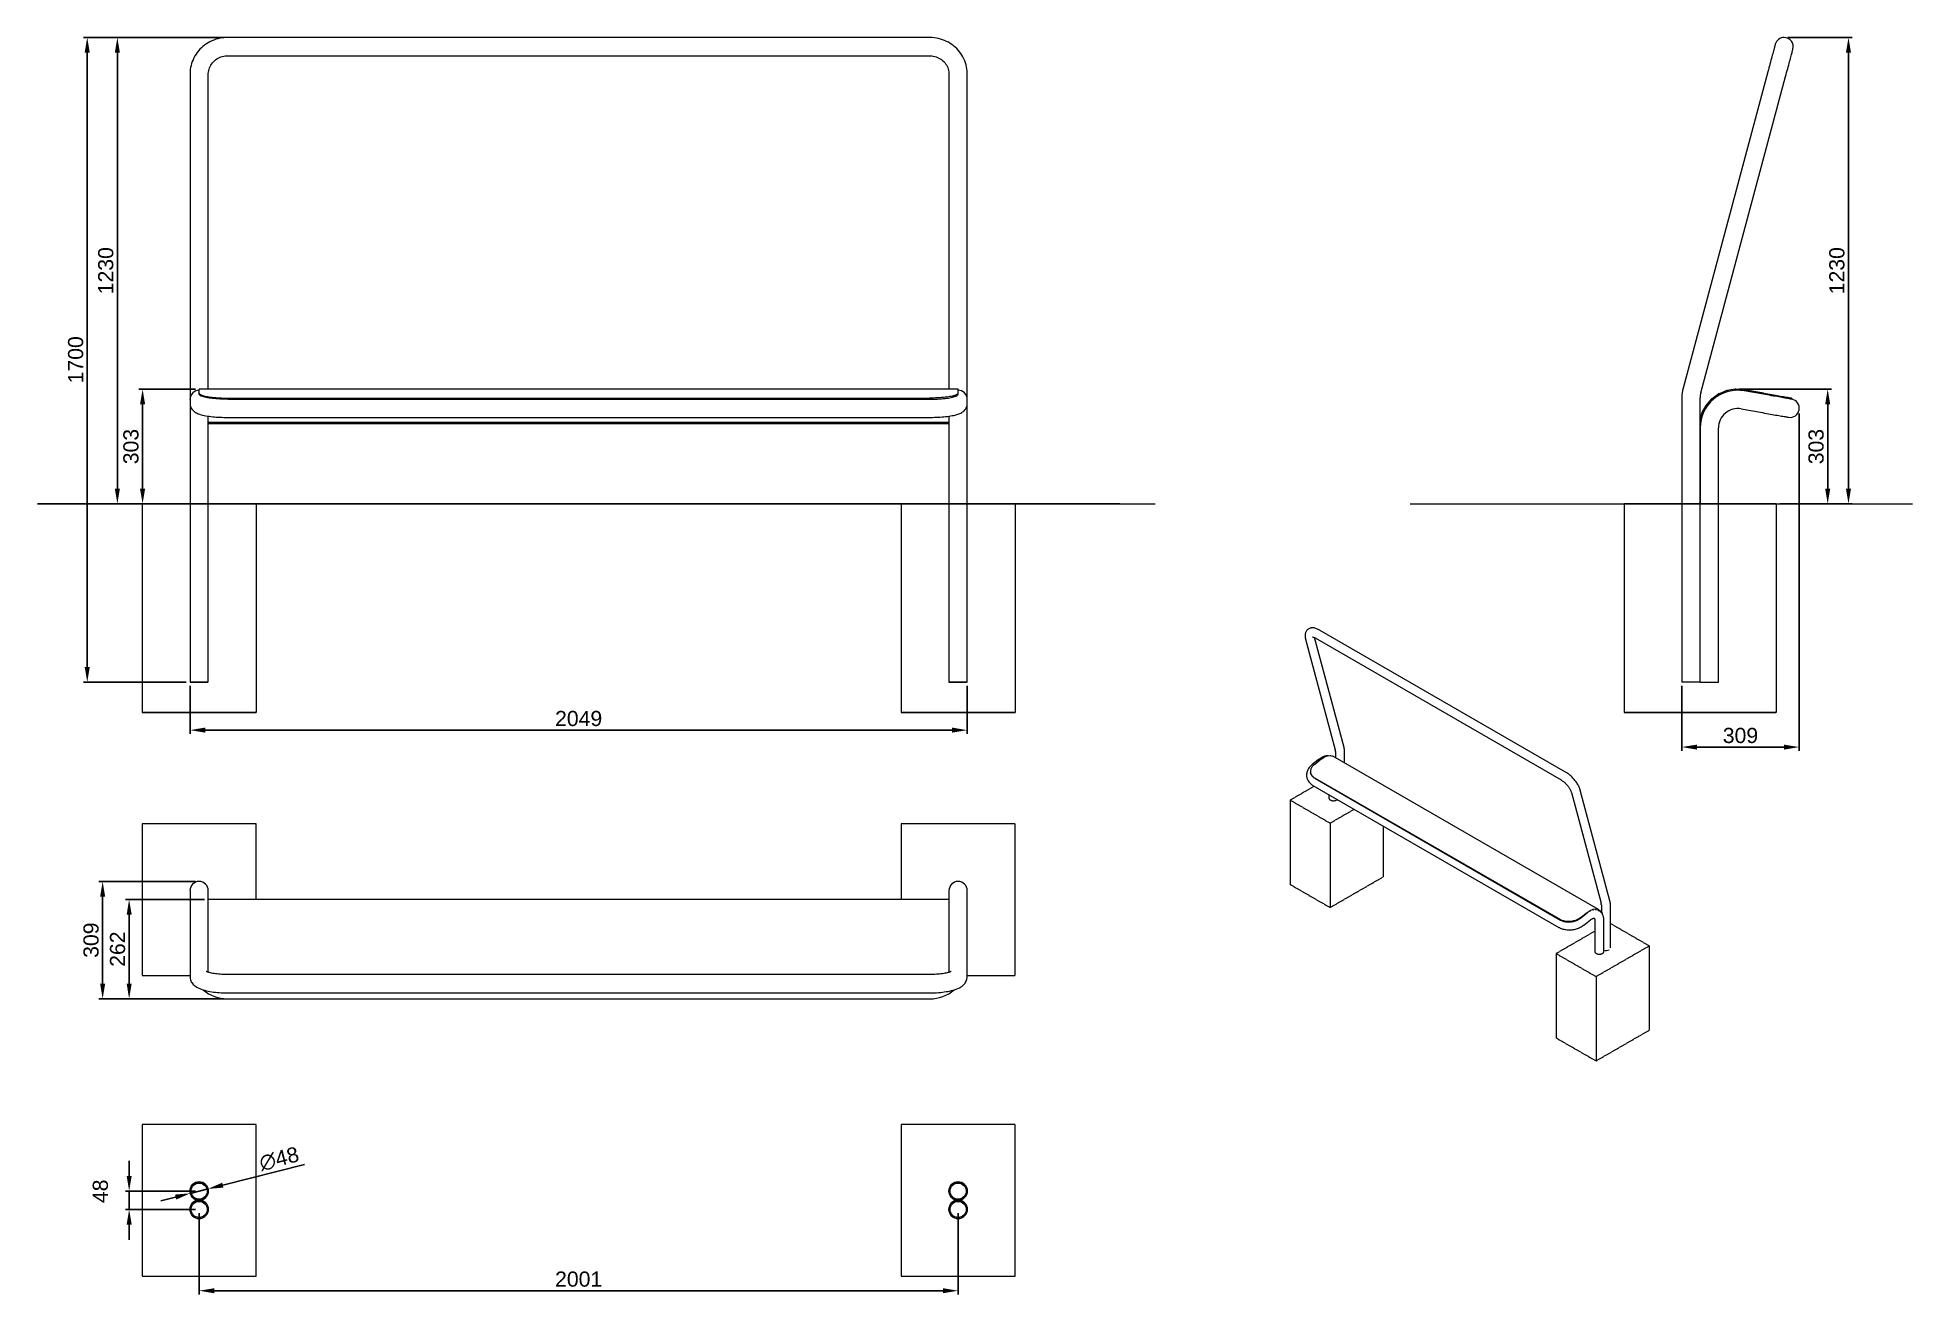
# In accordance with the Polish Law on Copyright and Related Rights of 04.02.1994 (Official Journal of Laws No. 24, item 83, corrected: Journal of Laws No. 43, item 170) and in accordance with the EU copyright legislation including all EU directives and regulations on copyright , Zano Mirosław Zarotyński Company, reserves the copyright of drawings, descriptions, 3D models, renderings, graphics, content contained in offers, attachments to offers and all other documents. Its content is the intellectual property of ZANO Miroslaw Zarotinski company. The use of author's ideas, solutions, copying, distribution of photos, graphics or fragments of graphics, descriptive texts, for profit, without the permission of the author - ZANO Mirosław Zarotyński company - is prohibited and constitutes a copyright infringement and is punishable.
# Model space of a CAD drawing. Header units: millimetres. Extents: x -261 to 4681, y 383 to 3698.
import ezdxf

# ---------------------------------------------------------------- set-up
doc = ezdxf.new("R2010")
doc.units = ezdxf.units.MM
doc.linetypes.add('HIDDEN', pattern=[1.905, 1.27, -0.635])
for name, color, linetype, lineweight in [('ZANO_R', 7, 'Continuous', 0), ('ZANO_R_przerywana', 7, 'HIDDEN', 0), ('ZANO_W', 1, 'Continuous', 0)]:
    doc.layers.add(name, color=color, linetype=linetype, lineweight=lineweight)
doc.styles.get("Standard").update_dxf_attribs({"font": 'ARIALUNI.TTF'})
doc.dimstyles.new('pl i ang', dxfattribs={"dimtxt": 50, "dimasz": 50, "dimexe": 1.25, "dimexo": 0.625, "dimgap": 10, "dimtad": 1, "dimtoh": 1, "dimtxsty": 'Standard', "dimcen": 2.5, "dimclrd": 1, "dimclre": 1, "dimclrt": 1, "dimadec": 0, "dimazin": 0, "dimtfac": 1, "dimtmove": 0, "dimatfit": 3, "dimfxl": 1, "dimarcsym": 1})

# ---------------------------------------------------------------- blocks, each defined once
blk = doc.blocks.new('*D401')
at = {"layer": 'ZANO_W', "color": 1, "lineweight": -2}
for p, q in [((154.9, 2770.6), (5.6, 2770.6)), ((15.6, 2730.6), (15.6, 2507.9)), ((130.6, 2467.9), (5.6, 2467.9))]:
    blk.add_line(p, q, dxfattribs=at)
at = {"layer": 'ZANO_W', "color": 1}
for points in [[(22.2, 2730.6), (8.9, 2730.6), (15.6, 2770.6)], [(8.9, 2507.9), (22.2, 2507.9), (15.6, 2467.9)]]:
    blk.add_solid(points, dxfattribs=at)
at = {"layer": 'ZANO_W', "color": 1, "insert": (-14.9, 2619.2), "char_height": 40, "attachment_point": 5, "rotation": 90}
blk.add_mtext('303', dxfattribs=at)
blk = doc.blocks.new('*D402')
at = {"layer": 'ZANO_W', "color": 1, "lineweight": -2}
for p, q in [((229.7, 3698.1), (-60.9, 3698.1)), ((-50.9, 3658.1), (-50.9, 2507.9)), ((130.6, 2467.9), (-60.9, 2467.9))]:
    blk.add_line(p, q, dxfattribs=at)
at = {"layer": 'ZANO_W', "color": 1}
for points in [[(-44.2, 3658.1), (-57.5, 3658.1), (-50.9, 3698.1)], [(-57.5, 2507.9), (-44.2, 2507.9), (-50.9, 2467.9)]]:
    blk.add_solid(points, dxfattribs=at)
at = {"layer": 'ZANO_W', "color": 1, "insert": (-81.3, 3083), "char_height": 40, "attachment_point": 5, "rotation": 90}
blk.add_mtext('1230', dxfattribs=at)
blk = doc.blocks.new('*D403')
at = {"layer": 'ZANO_W', "color": 1, "lineweight": -2}
for p, q in [((229.7, 3698.1), (-140.3, 3698.1)), ((-130.3, 3658.1), (-130.3, 2037.9)), ((130.6, 1997.9), (-140.3, 1997.9))]:
    blk.add_line(p, q, dxfattribs=at)
at = {"layer": 'ZANO_W', "color": 1}
for points in [[(-123.6, 3658.1), (-137, 3658.1), (-130.3, 3698.1)], [(-137, 2037.9), (-123.6, 2037.9), (-130.3, 1997.9)]]:
    blk.add_solid(points, dxfattribs=at)
at = {"layer": 'ZANO_W', "color": 1, "insert": (-160.7, 2848), "char_height": 40, "attachment_point": 5, "rotation": 90}
blk.add_mtext('1700', dxfattribs=at)
blk = doc.blocks.new('*D404')
at = {"layer": 'ZANO_W', "color": 1, "lineweight": -2}
for p, q in [((140.6, 1987.9), (140.6, 1861.3)), ((2189.5, 1987.9), (2189.5, 1861.3)), ((180.6, 1871.3), (2149.5, 1871.3))]:
    blk.add_line(p, q, dxfattribs=at)
at = {"layer": 'ZANO_W', "color": 1}
for points in [[(180.6, 1878), (180.6, 1864.7), (140.6, 1871.3)], [(2149.5, 1864.7), (2149.5, 1878), (2189.5, 1871.3)]]:
    blk.add_solid(points, dxfattribs=at)
at = {"layer": 'ZANO_W', "color": 1, "insert": (1165, 1901.8), "char_height": 40, "attachment_point": 5}
blk.add_mtext('2049', dxfattribs=at)
blk = doc.blocks.new('*D405')
at = {"layer": 'ZANO_W', "color": 1, "lineweight": -2}
for p, q in [((178.9, 1424.7), (-29.8, 1424.7)), ((-19.8, 1384.7), (-19.8, 1202.7)), ((229.7, 1162.7), (-29.8, 1162.7))]:
    blk.add_line(p, q, dxfattribs=at)
at = {"layer": 'ZANO_W', "color": 1}
for points in [[(-13.1, 1384.7), (-26.4, 1384.7), (-19.8, 1424.7)], [(-26.4, 1202.7), (-13.1, 1202.7), (-19.8, 1162.7)]]:
    blk.add_solid(points, dxfattribs=at)
at = {"layer": 'ZANO_W', "color": 1, "insert": (-50.2, 1293.7), "char_height": 40, "attachment_point": 5, "rotation": 90}
blk.add_mtext('262', dxfattribs=at)
blk = doc.blocks.new('*D406')
at = {"layer": 'ZANO_W', "color": 1, "lineweight": -2}
for p, q in [((154.7, 1472.1), (-99.7, 1472.1)), ((-89.7, 1432.1), (-89.7, 1202.7)), ((219.7, 1162.7), (-99.7, 1162.7))]:
    blk.add_line(p, q, dxfattribs=at)
at = {"layer": 'ZANO_W', "color": 1}
for points in [[(-83, 1432.1), (-96.4, 1432.1), (-89.7, 1472.1)], [(-96.4, 1202.7), (-83, 1202.7), (-89.7, 1162.7)]]:
    blk.add_solid(points, dxfattribs=at)
at = {"layer": 'ZANO_W', "color": 1, "insert": (-120.1, 1317.4), "char_height": 40, "attachment_point": 5, "rotation": 90}
blk.add_mtext('309', dxfattribs=at)
blk = doc.blocks.new('*D407')
at = {"layer": 'ZANO_W', "color": 1, "lineweight": -2}
for p, q in [((226.9, 671.3), (442.1, 725.7)), ((141.3, 649.7), (188.1, 661.5)), ((102.5, 639.9), (63.7, 630.1))]:
    blk.add_line(p, q, dxfattribs=at)
at = {"layer": 'ZANO_W', "color": 1}
for points in [[(104.2, 633.4), (100.9, 646.4), (141.3, 649.7)], [(225.3, 677.8), (228.6, 664.8), (188.1, 661.5)]]:
    blk.add_solid(points, dxfattribs=at)
at = {"layer": 'ZANO_W', "color": 1, "insert": (375.5, 740.5), "char_height": 40, "attachment_point": 5, "rotation": 14.1753}
blk.add_mtext('∅48', dxfattribs=at)
blk = doc.blocks.new('*D408')
at = {"layer": 'ZANO_W', "color": 1, "lineweight": -2}
for p, q in [((164.7, 597.3), (164.7, 382.9)), ((2165.3, 597.3), (2165.3, 382.9)), ((204.7, 392.9), (2125.3, 392.9))]:
    blk.add_line(p, q, dxfattribs=at)
at = {"layer": 'ZANO_W', "color": 1}
for points in [[(204.7, 399.5), (204.7, 386.2), (164.7, 392.9)], [(2125.3, 386.2), (2125.3, 399.5), (2165.3, 392.9)]]:
    blk.add_solid(points, dxfattribs=at)
at = {"layer": 'ZANO_W', "color": 1, "insert": (1165, 423.3), "char_height": 40, "attachment_point": 5}
blk.add_mtext('2001', dxfattribs=at)
blk = doc.blocks.new('*D409')
at = {"layer": 'ZANO_W', "color": 1, "lineweight": -2}
for p, q in [((-19.8, 695.6), (-19.8, 735.6)), ((154.7, 655.6), (-29.8, 655.6)), ((-19.8, 607.3), (-19.8, 655.6)), ((154.7, 607.3), (-29.8, 607.3)), ((-19.8, 567.3), (-19.8, 527.3))]:
    blk.add_line(p, q, dxfattribs=at)
at = {"layer": 'ZANO_W', "color": 1}
for points in [[(-26.4, 695.6), (-13.1, 695.6), (-19.8, 655.6)], [(-13.1, 567.3), (-26.4, 567.3), (-19.8, 607.3)]]:
    blk.add_solid(points, dxfattribs=at)
at = {"layer": 'ZANO_W', "color": 1, "insert": (-95.6, 655.1), "char_height": 40, "attachment_point": 5, "rotation": 90}
blk.add_mtext('48', dxfattribs=at)
blk = doc.blocks.new('*D410')
at = {"layer": 'ZANO_W', "color": 1, "lineweight": -2}
for p, q in [((4223.9, 2770.5), (4467.4, 2770.5)), ((4457.4, 2730.5), (4457.4, 2507.9)), ((4331.2, 2467.9), (4467.4, 2467.9))]:
    blk.add_line(p, q, dxfattribs=at)
at = {"layer": 'ZANO_W', "color": 1}
for points in [[(4464, 2730.5), (4450.7, 2730.5), (4457.4, 2770.5)], [(4450.7, 2507.9), (4464, 2507.9), (4457.4, 2467.9)]]:
    blk.add_solid(points, dxfattribs=at)
at = {"layer": 'ZANO_W', "color": 1, "insert": (4426.9, 2619.2), "char_height": 40, "attachment_point": 5, "rotation": 90}
blk.add_mtext('303', dxfattribs=at)
blk = doc.blocks.new('*D411')
at = {"layer": 'ZANO_W', "color": 1, "lineweight": -2}
for p, q in [((4352.5, 3698.1), (4522.1, 3698.1)), ((4512.1, 3658.1), (4512.1, 2507.9)), ((4331.2, 2467.9), (4522.1, 2467.9))]:
    blk.add_line(p, q, dxfattribs=at)
at = {"layer": 'ZANO_W', "color": 1}
for points in [[(4518.8, 3658.1), (4505.5, 3658.1), (4512.1, 3698.1)], [(4505.5, 2507.9), (4518.8, 2507.9), (4512.1, 2467.9)]]:
    blk.add_solid(points, dxfattribs=at)
at = {"layer": 'ZANO_W', "color": 1, "insert": (4481.7, 3083), "char_height": 40, "attachment_point": 5, "rotation": 90}
blk.add_mtext('1230', dxfattribs=at)
blk = doc.blocks.new('*D412')
at = {"layer": 'ZANO_W', "color": 1, "lineweight": -2}
for p, q in [((4382, 2706.1), (4382, 1816.6)), ((4072.9, 1987.9), (4072.9, 1816.6)), ((4112.9, 1826.6), (4342, 1826.6))]:
    blk.add_line(p, q, dxfattribs=at)
at = {"layer": 'ZANO_W', "color": 1}
for points in [[(4112.9, 1833.2), (4112.9, 1819.9), (4072.9, 1826.6)], [(4342, 1819.9), (4342, 1833.2), (4382, 1826.6)]]:
    blk.add_solid(points, dxfattribs=at)
at = {"layer": 'ZANO_W', "color": 1, "insert": (4227.4, 1857), "char_height": 40, "attachment_point": 5}
blk.add_mtext('309', dxfattribs=at)

msp = doc.modelspace()

# ---------------------------------------------------------------- linework, layer by layer
at = {"layer": 'ZANO_R'}
for p, q in [((2090.3, 3698.1), (239.7, 3698.1)), ((239.7, 3649.8), (2090.3, 3649.8)), ((140.6, 3601.5), (140.6, 2767.3)), ((188.9, 2770.6), (188.9, 3601.5)), ((2141.2, 3601.5), (2141.2, 2770.6)), ((2189.5, 2767.3), (2189.5, 3601.5)), ((4299.8, 3607.7), (4076.3, 2773.6)), ((4122.9, 2761.1), (4346.4, 3595.2)), ((2165.1, 2770.6), (164.9, 2770.6)), ((164.9, 2770.5), (164.9, 2770.6)), ((164.9, 2769.2), (164.9, 2770.5)), ((164.9, 2769.1), (164.9, 2769.2)), ((164.9, 2760), (164.9, 2769.1)), ((2165.1, 2770.5), (2165.1, 2770.6)), ((2165.1, 2769.2), (2165.1, 2770.5)), ((2165.1, 2769.1), (2165.1, 2769.2)), ((2165.1, 2760), (2165.1, 2769.1)), ((4213.9, 2770.5), (4192.5, 2767)), ((4236.8, 2769.2), (4215.1, 2770.5)), ((4289, 2760), (4237.4, 2769.1)), ((140.6, 2767.3), (140.6, 2747.9)), ((140.6, 2747.9), (140.6, 2743.4)), ((140.6, 2743.4), (140.6, 2742.3)), ((140.6, 2742.3), (140.6, 2733.3)), ((140.6, 2733.3), (140.6, 2668.4)), ((164.9, 2757.1), (164.9, 2760)), ((239.9, 2747), (2090.1, 2747)), ((239.9, 2744), (2090.1, 2744)), ((2165.1, 2757.1), (2165.1, 2760)), ((2189.5, 2747.9), (2189.5, 2767.3)), ((2189.5, 2743.4), (2189.5, 2747.9)), ((2189.5, 2742.3), (2189.5, 2743.4)), ((2189.5, 2733.3), (2189.5, 2742.3)), ((2189.5, 2668.4), (2189.5, 2733.3)), ((4072.9, 2747.9), (4072.9, 2467.9)), ((4121.2, 2467.9), (4121.2, 2747.9)), ((4136.3, 2727.6), (4125.7, 2708.7)), ((4138.9, 2726.2), (4128.3, 2707.3)), ((4151.5, 2744.7), (4137, 2728.6)), ((4153.8, 2742.7), (4139.2, 2726.6)), ((4170.2, 2757.9), (4152.4, 2745.5)), ((4160.7, 2747.6), (4154.2, 2743)), ((4171.9, 2755.5), (4166.3, 2751.5)), ((4191.3, 2766.7), (4171.3, 2758.5)), ((4177.2, 2757.7), (4172.4, 2755.7)), ((4192.4, 2763.9), (4188.9, 2762.4)), ((4196.1, 2764.5), (4193, 2764)), ((4214.3, 2767.5), (4212.7, 2767.3)), ((4216.2, 2767.5), (4214.9, 2767.5)), ((4229.2, 2718.5), (4280.1, 2709.5)), ((4237.6, 2766), (4236.9, 2766.2)), ((4288.5, 2757.1), (4237.6, 2766)), ((4362.9, 2747), (4362.4, 2744)), ((188.9, 2668.4), (188.9, 2699.4)), ((2141.2, 2682.4), (188.9, 2682.4)), ((2141.2, 2679.5), (188.9, 2679.5)), ((239.7, 2696.1), (2090.3, 2696.1)), ((2141.2, 2699.3), (2141.2, 2668.4)), ((4125.2, 2707.6), (4121.2, 2693.9)), ((4121.9, 2685.7), (4121.2, 2686)), ((4128.1, 2706.8), (4123.3, 2690.5)), ((140.6, 2668.4), (140.6, 2467.9)), ((188.9, 2467.9), (188.9, 2668.4)), ((2141.2, 2668.4), (2141.2, 2467.9)), ((2189.5, 2467.9), (2189.5, 2668.4)), ((4121.2, 2668.4), (4121.2, 2467.9)), ((4169.5, 2467.9), (4169.5, 2668.4)), ((-261.4, 2467.9), (2684.8, 2467.9)), ((2591.4, 2467.9), (-261.4, 2467.9)), ((14.7, 2467.9), (314.7, 2467.9)), ((314.7, 2467.9), (14.7, 2467.9)), ((188.9, 2467.9), (140.6, 2467.9)), ((140.6, 2467.9), (188.9, 2467.9)), ((2015.3, 2467.9), (2315.3, 2467.9)), ((2315.3, 2467.9), (2015.3, 2467.9)), ((2189.5, 2467.9), (2141.2, 2467.9)), ((2141.2, 2467.9), (2189.5, 2467.9)), ((3356.5, 2467.9), (4680.9, 2467.9)), ((3921.2, 2467.9), (4321.2, 2467.9)), ((4321.2, 2467.9), (3921.2, 2467.9)), ((4121.2, 2467.9), (4072.9, 2467.9)), ((4121.2, 2467.9), (4169.5, 2467.9)), ((3766.3, 1760.9), (3118, 2135.2)), ((3081, 2111.5), (3159.3, 1819.3)), ((3182.4, 1825.4), (3104.8, 2115.2)), ((3106, 2114.5), (3754.4, 1740.2)), ((3116.6, 1794.6), (3098.7, 1780.7)), ((3104.5, 1781), (3122.6, 1795.2)), ((3122.8, 1795.3), (3130.4, 1800.3)), ((3130.9, 1800.5), (3138.3, 1803.4)), ((3138.8, 1803.5), (3145.8, 1804.2)), ((3146.2, 1804.2), (3152.4, 1802.8)), ((3853.4, 1398.1), (3152.6, 1802.7)), ((3159.8, 1815), (3159.8, 1798.6)), ((3183.7, 1784.8), (3183.7, 1815)), ((3094.2, 1759.7), (3094.3, 1758.6)), ((3104.9, 1745.7), (3753.1, 1371.5)), ((3105.1, 1744.6), (3753.3, 1370.4)), ((3100.5, 1725.5), (3748.9, 1351.2)), ((3142.8, 1701.1), (3142.8, 1692)), ((3781.9, 1706.9), (3860.2, 1414.6)), ((3883.3, 1420.8), (3805, 1713.1)), ((140.6, 1448), (140.6, 1445.4)), ((140.6, 1445.4), (140.6, 1221.9)), ((188.9, 1445.4), (188.9, 1448)), ((188.9, 1232.7), (188.9, 1445.4)), ((2141.2, 1448), (2141.2, 1445.4)), ((2141.2, 1445.4), (2141.2, 1232.7)), ((2189.5, 1445.4), (2189.5, 1448)), ((2189.5, 1221.9), (2189.5, 1445.4)), ((2141.2, 1424.7), (188.9, 1424.7)), ((3805.3, 1376.5), (3823.4, 1390.6)), ((3805.5, 1375.4), (3823.6, 1389.5)), ((3823.6, 1390.8), (3831.2, 1395.7)), ((3830.8, 1394.2), (3831.3, 1394.5)), ((3831.5, 1394.6), (3832, 1394.9)), ((3831.6, 1395.9), (3839.1, 1398.8)), ((3837.9, 1397.1), (3839, 1397.5)), ((3839.1, 1397.6), (3840.4, 1397.7)), ((3839.5, 1398.9), (3846.6, 1399.7)), ((3844.5, 1398.2), (3846.2, 1398.3)), ((3846.3, 1398.3), (3848.3, 1397.9)), ((3846.9, 1399.7), (3853.2, 1398.2)), ((3850.2, 1397.4), (3852.5, 1396.9)), ((3852.7, 1396.8), (3855.4, 1394.9)), ((3853.5, 1398.1), (3858.6, 1394.5)), ((3855.9, 1394.6), (3857.8, 1393.3)), ((3857.9, 1393.2), (3858.2, 1392.8)), ((3858.8, 1394.3), (3862.5, 1388.8)), ((3860.7, 1410.4), (3860.7, 1391.5)), ((3862.7, 1388.4), (3863.3, 1386.3)), ((3884.6, 1297.1), (3884.6, 1410.4)), ((3814.4, 1357.2), (3832.2, 1371.1)), ((3843.7, 1368.4), (3843.7, 1287.3)), ((3867.7, 1287.3), (3867.7, 1368.4)), ((2090.3, 1226.7), (239.7, 1226.7)), ((239.7, 1178.4), (2090.3, 1178.4)), ((239.7, 1162.7), (2090.3, 1162.7))]:
    msp.add_line(p, q, dxfattribs=at)
at = {"layer": 'ZANO_R', "flags": 128}
for points in [[(239.7, 3698.1), (236.4, 3698), (230.8, 3697.7), (225.2, 3697), (219.7, 3696.1), (214.2, 3694.8), (208.8, 3693.3), (203.5, 3691.4), (198.4, 3689.3), (193.3, 3686.8), (188.4, 3684.1), (183.7, 3681.2), (179.2, 3678), (174.8, 3674.5), (170.7, 3670.8), (166.8, 3666.9), (163.1, 3662.8), (159.7, 3658.5), (156.5, 3654), (153.6, 3649.3), (150.9, 3644.5), (148.6, 3639.5), (146.5, 3634.4), (144.8, 3629.2), (143.3, 3624), (142.1, 3618.6), (141.3, 3613.2), (140.8, 3607.8), (140.6, 3602.6), (140.6, 3601.5)], [(2189.5, 3601.5), (2189.4, 3604.8), (2189.1, 3610.2), (2188.4, 3615.6), (2187.4, 3621), (2186.1, 3626.3), (2184.5, 3631.5), (2182.6, 3636.7), (2180.5, 3641.7), (2178, 3646.6), (2175.2, 3651.3), (2172.2, 3655.9), (2168.9, 3660.3), (2165.4, 3664.6), (2161.6, 3668.6), (2157.6, 3672.4), (2153.4, 3676), (2149, 3679.3), (2144.4, 3682.4), (2139.6, 3685.3), (2134.6, 3687.9), (2129.6, 3690.2), (2124.3, 3692.2), (2119, 3693.9), (2113.6, 3695.4), (2108.1, 3696.5), (2102.6, 3697.3), (2097, 3697.8), (2091.7, 3698.1), (2090.3, 3698.1)], [(4319.2, 3680.2), (4319.1, 3680), (4319, 3679.4), (4318.7, 3678.5), (4318.4, 3677.2), (4317.9, 3675.6), (4317.4, 3673.6), (4316.8, 3671.3), (4316.1, 3668.7), (4315.3, 3665.7), (4314.4, 3662.5), (4313.5, 3658.9), (4312.5, 3655.2), (4311.4, 3651.1), (4310.3, 3646.9), (4309.1, 3642.4), (4307.8, 3637.8), (4306.5, 3633), (4305.2, 3628.1), (4303.9, 3623.1), (4302.5, 3618), (4301.1, 3612.9), (4299.8, 3607.7)], [(4346.4, 3595.2), (4347.8, 3600.4), (4349.2, 3605.5), (4350.5, 3610.6), (4351.9, 3615.6), (4353.2, 3620.5), (4354.5, 3625.3), (4355.7, 3629.9), (4356.9, 3634.4), (4358.1, 3638.6), (4359.1, 3642.7), (4360.1, 3646.4), (4361.1, 3650), (4362, 3653.2), (4362.8, 3656.2), (4363.5, 3658.8), (4364.1, 3661.1), (4364.6, 3663.1), (4365, 3664.7), (4365.4, 3666), (4365.6, 3666.9), (4365.8, 3667.5), (4365.8, 3667.7)], [(188.9, 3601.5), (188.9, 3603.1), (189.2, 3606.9), (189.8, 3610.6), (190.7, 3614.3), (191.9, 3618), (193.5, 3621.5), (195.3, 3624.9), (197.3, 3628.1), (199.7, 3631.2), (202.3, 3634.1), (205.1, 3636.8), (208.1, 3639.3), (211.3, 3641.5), (214.7, 3643.5), (218.2, 3645.2), (221.9, 3646.7), (225.7, 3647.9), (229.5, 3648.8), (233.5, 3649.4), (237.4, 3649.7), (239.7, 3649.8)], [(2090.3, 3649.8), (2092.1, 3649.7), (2096, 3649.5), (2099.9, 3648.9), (2103.8, 3648), (2107.6, 3646.9), (2111.3, 3645.5), (2114.8, 3643.8), (2118.2, 3641.8), (2121.4, 3639.7), (2124.5, 3637.2), (2127.3, 3634.6), (2129.9, 3631.8), (2132.3, 3628.7), (2134.4, 3625.5), (2136.2, 3622.2), (2137.8, 3618.7), (2139.1, 3615.1), (2140.1, 3611.4), (2140.7, 3607.7), (2141.1, 3603.9), (2141.2, 3601.5)], [(140.6, 2733.3), (140.7, 2730.5), (141.2, 2727.7), (141.9, 2725), (142.8, 2722.5), (144, 2720.1), (145.4, 2717.9), (147, 2715.9), (148.6, 2714.1), (150.4, 2712.4), (152.4, 2710.9), (154.4, 2709.5), (156.7, 2708.1), (159.2, 2706.9), (162.1, 2705.6), (165.7, 2704.3), (170, 2703), (173.9, 2702), (178.1, 2701.1), (182.4, 2700.3), (186.8, 2699.6), (191.2, 2699), (195.7, 2698.4), (200.4, 2697.9), (205.1, 2697.5), (209.9, 2697.1), (214.9, 2696.8), (219.9, 2696.5), (224.9, 2696.3), (230, 2696.2), (235.1, 2696.1), (239.7, 2696.1)], [(164.9, 2760), (165.1, 2759.1), (165.7, 2758.2), (166.6, 2757.2), (168, 2756.3), (169.6, 2755.5), (171.7, 2754.6), (174.1, 2753.8), (176.8, 2753), (179.9, 2752.2), (183.2, 2751.5), (186.9, 2750.8), (190.8, 2750.2), (195, 2749.6), (199.4, 2749.1), (204, 2748.6), (208.8, 2748.2), (213.7, 2747.8), (218.8, 2747.5), (224, 2747.3), (229.3, 2747.1), (234.6, 2747), (239.9, 2747)], [(239.9, 2744), (234.6, 2744.1), (229.3, 2744.2), (224, 2744.3), (218.8, 2744.6), (213.7, 2744.9), (208.8, 2745.2), (204, 2745.6), (199.4, 2746.1), (195, 2746.6), (190.8, 2747.2), (186.9, 2747.9), (183.2, 2748.5), (179.9, 2749.3), (176.8, 2750), (174.1, 2750.8), (171.7, 2751.7), (169.6, 2752.5), (168, 2753.4), (166.6, 2754.3), (165.7, 2755.2), (165.1, 2756.1), (164.9, 2757.1)], [(2165.1, 2760), (2164.9, 2759.1), (2164.3, 2758.2), (2163.4, 2757.2), (2162.1, 2756.3), (2160.4, 2755.5), (2158.3, 2754.6), (2155.9, 2753.8), (2153.2, 2753), (2150.1, 2752.2), (2146.8, 2751.5), (2143.1, 2750.8), (2139.2, 2750.2), (2135.1, 2749.6), (2130.7, 2749.1), (2126, 2748.6), (2121.3, 2748.2), (2116.3, 2747.8), (2111.2, 2747.5), (2106, 2747.3), (2100.8, 2747.1), (2095.5, 2747), (2090.1, 2747)], [(2090.1, 2744), (2095.5, 2744.1), (2100.8, 2744.2), (2106, 2744.3), (2111.2, 2744.6), (2116.3, 2744.9), (2121.3, 2745.2), (2126, 2745.6), (2130.7, 2746.1), (2135.1, 2746.6), (2139.2, 2747.2), (2143.1, 2747.9), (2146.8, 2748.5), (2150.1, 2749.3), (2153.2, 2750), (2155.9, 2750.8), (2158.3, 2751.7), (2160.4, 2752.5), (2162.1, 2753.4), (2163.4, 2754.3), (2164.3, 2755.2), (2164.9, 2756.1), (2165.1, 2757.1)], [(2090.3, 2696.1), (2093, 2696.1), (2098.1, 2696.2), (2103.2, 2696.3), (2108.3, 2696.5), (2113.3, 2696.7), (2118.2, 2697), (2123, 2697.3), (2127.8, 2697.7), (2132.4, 2698.2), (2136.9, 2698.7), (2141.3, 2699.3), (2145.5, 2699.9), (2149.7, 2700.7), (2153.7, 2701.5), (2157.6, 2702.4), (2161.5, 2703.4), (2165.5, 2704.7), (2169.7, 2706.3), (2172.5, 2707.7), (2175, 2709.1), (2177.2, 2710.5), (2179.3, 2712.1), (2181.1, 2713.8), (2182.9, 2715.7), (2184.5, 2717.8), (2185.9, 2720), (2187.1, 2722.3), (2188.1, 2724.8), (2188.8, 2727.5), (2189.3, 2730.4), (2189.5, 2733.3)], [(4362.4, 2744), (4362.2, 2744.1), (4361.6, 2744.2), (4360.7, 2744.3), (4359.4, 2744.6), (4357.7, 2744.9), (4355.7, 2745.2), (4353.3, 2745.6), (4350.6, 2746.1), (4347.6, 2746.6), (4344.3, 2747.2), (4340.7, 2747.9), (4336.9, 2748.5), (4332.8, 2749.3), (4328.4, 2750), (4323.9, 2750.8), (4319.2, 2751.7), (4314.3, 2752.5), (4309.3, 2753.4), (4304.2, 2754.3), (4299, 2755.2), (4293.8, 2756.1), (4288.5, 2757.1)], [(4289, 2760), (4294.3, 2759.1), (4299.5, 2758.2), (4304.7, 2757.2), (4309.8, 2756.3), (4314.8, 2755.5), (4319.7, 2754.6), (4324.4, 2753.8), (4328.9, 2753), (4333.3, 2752.2), (4337.4, 2751.5), (4341.2, 2750.8), (4344.8, 2750.2), (4348.1, 2749.6), (4351.2, 2749.1), (4353.8, 2748.6), (4356.2, 2748.2), (4358.2, 2747.8), (4359.9, 2747.5), (4361.2, 2747.3), (4362.1, 2747.1), (4362.7, 2747), (4362.9, 2747)], [(4123.3, 2690.5), (4123, 2689.6), (4122.8, 2688.7), (4122.5, 2687.9), (4122.3, 2687.1), (4122.1, 2686.6), (4122, 2686.1), (4121.9, 2685.8), (4121.9, 2685.7)], [(4280.1, 2709.5), (4285.4, 2708.6), (4290.6, 2707.6), (4295.8, 2706.7), (4300.9, 2705.8), (4305.9, 2704.9), (4310.8, 2704.1), (4315.5, 2703.2), (4320, 2702.4), (4324.4, 2701.7), (4328.5, 2701), (4332.3, 2700.3), (4335.9, 2699.6), (4339.2, 2699.1), (4342.2, 2698.5), (4344.9, 2698.1), (4347.3, 2697.6), (4349.3, 2697.3), (4351, 2697), (4352.3, 2696.8), (4353.2, 2696.6), (4353.8, 2696.5), (4354, 2696.5)], [(3118, 2135.2), (3116.9, 2135.8), (3114.7, 2137), (3112.5, 2138), (3110.3, 2138.9), (3108.1, 2139.6), (3105.8, 2140.2), (3103.6, 2140.7), (3101.6, 2140.9), (3099.8, 2141), (3098, 2140.9), (3096.2, 2140.8), (3094.6, 2140.5), (3092.8, 2140), (3091.1, 2139.3), (3089.5, 2138.6), (3088, 2137.6), (3086.7, 2136.6), (3085.4, 2135.5), (3084.3, 2134.2), (3083.3, 2132.9), (3082.4, 2131.5), (3081.6, 2130), (3081, 2128.5), (3080.5, 2126.8), (3080.1, 2125.1), (3079.8, 2123.3), (3079.7, 2121.5), (3079.7, 2119.5), (3079.8, 2117.5), (3080.1, 2115.4), (3080.6, 2113.2), (3081, 2111.5)], [(3099.5, 2117.1), (3099.5, 2117.1), (3099.6, 2117), (3099.9, 2117), (3100.3, 2116.9), (3100.8, 2116.8), (3101.5, 2116.6), (3102.3, 2116.3), (3103.2, 2115.9), (3104.2, 2115.4), (3105.4, 2114.8), (3106, 2114.5)], [(3098.7, 1780.7), (3097.6, 1779.7), (3095.7, 1778), (3093.8, 1776.2), (3092.1, 1774.4), (3090.6, 1772.4), (3089.2, 1770.4), (3087.9, 1768.4), (3086.8, 1766.3), (3085.8, 1764.2), (3085, 1762), (3084.4, 1759.9), (3084, 1757.7), (3083.7, 1755.5), (3083.5, 1753.4), (3083.6, 1751.2), (3083.8, 1749.1), (3084.1, 1747), (3084.6, 1745), (3085.2, 1743), (3086, 1741), (3087, 1739.1), (3088, 1737.2), (3089.3, 1735.4), (3090.6, 1733.7), (3092.1, 1732), (3093.7, 1730.4), (3095.5, 1728.9), (3097.3, 1727.5), (3099.3, 1726.2), (3100.5, 1725.5)], [(3104.5, 1781), (3102.7, 1779.6), (3101.1, 1778), (3099.6, 1776.4), (3098.3, 1774.7), (3097.1, 1773), (3096.1, 1771.3), (3095.3, 1769.5), (3094.7, 1767.7), (3094.3, 1765.9), (3094, 1764.1), (3093.9, 1762.3), (3094, 1760.5), (3094.3, 1758.8), (3094.8, 1757.1), (3095.5, 1755.4), (3096.3, 1753.8), (3097.4, 1752.2), (3098.6, 1750.8), (3099.9, 1749.3), (3101.4, 1748), (3103.1, 1746.8), (3104.9, 1745.7)], [(3141.3, 1803.8), (3139.8, 1803.8), (3137.7, 1803.7), (3135.6, 1803.4), (3133.5, 1803), (3131.3, 1802.5), (3129.2, 1801.7), (3127, 1800.9), (3124.8, 1799.9), (3122.7, 1798.7), (3120.5, 1797.4), (3118.4, 1796), (3116.6, 1794.6)], [(3105.1, 1744.6), (3103.3, 1745.7), (3101.6, 1746.9), (3100.1, 1748.3), (3098.8, 1749.7), (3097.6, 1751.1), (3096.5, 1752.7), (3095.7, 1754.3), (3095, 1756), (3094.5, 1757.7), (3094.3, 1758.6)], [(3754.4, 1740.2), (3755.1, 1739.8), (3756.4, 1739), (3757.7, 1738), (3759.1, 1737), (3760.6, 1735.9), (3762, 1734.7), (3763.5, 1733.4), (3765, 1732), (3766.5, 1730.5), (3768, 1729), (3769.4, 1727.5), (3770.8, 1725.9), (3772.1, 1724.3), (3773.4, 1722.6), (3774.6, 1721), (3775.7, 1719.3), (3776.8, 1717.7), (3777.8, 1716.1), (3778.6, 1714.5), (3779.4, 1713), (3780.1, 1711.6), (3780.7, 1710.3), (3781.2, 1709), (3781.6, 1707.9), (3781.9, 1706.9)], [(3805, 1713.1), (3804.7, 1714.3), (3803.9, 1716.6), (3803.1, 1718.9), (3802.1, 1721.2), (3801, 1723.4), (3799.8, 1725.7), (3798.6, 1728), (3797.2, 1730.2), (3795.8, 1732.4), (3794.3, 1734.6), (3792.7, 1736.7), (3791.1, 1738.9), (3789.4, 1741), (3787.6, 1743), (3785.8, 1745), (3783.9, 1746.9), (3782, 1748.8), (3780.1, 1750.7), (3778.1, 1752.4), (3776.1, 1754.1), (3774.1, 1755.7), (3772, 1757.2), (3769.9, 1758.7), (3767.8, 1760), (3766.3, 1760.9)], [(3142.8, 1692), (3142.8, 1691.5), (3143, 1690.7), (3143.4, 1689.9), (3143.9, 1689.1), (3144.6, 1688.4), (3145.4, 1687.7), (3146.3, 1687.1), (3147.4, 1686.5), (3148.6, 1686.1), (3149.9, 1685.7), (3151.2, 1685.4), (3152.6, 1685.2), (3154.1, 1685.1), (3155.5, 1685.1), (3156.9, 1685.2), (3158.3, 1685.4), (3159.7, 1685.7), (3161, 1686.1), (3162.1, 1686.5), (3163.2, 1687.1), (3164.2, 1687.7), (3164.9, 1688.3)], [(3867.7, 1368.4), (3867.7, 1369.8), (3867.5, 1372.3), (3867.2, 1374.7), (3866.8, 1377.1), (3866.2, 1379.4), (3865.5, 1381.6), (3864.7, 1383.7), (3863.7, 1385.7), (3862.6, 1387.5), (3861.4, 1389.2), (3860.1, 1390.8), (3858.7, 1392.3), (3857.2, 1393.6), (3855.6, 1394.8), (3854, 1395.8), (3852.2, 1396.7), (3851.1, 1397.2)], [(3748.9, 1351.2), (3750.1, 1350.5), (3752.4, 1349.4), (3754.7, 1348.4), (3757.1, 1347.5), (3759.6, 1346.7), (3762.2, 1346), (3764.8, 1345.5), (3767.5, 1345.1), (3770.2, 1344.8), (3772.9, 1344.6), (3775.7, 1344.5), (3778.4, 1344.6), (3781.2, 1344.7), (3784, 1345), (3786.7, 1345.4), (3789.5, 1345.9), (3792.2, 1346.6), (3794.9, 1347.3), (3797.5, 1348.2), (3800.1, 1349.1), (3802.7, 1350.2), (3805.1, 1351.3), (3807.5, 1352.6), (3809.8, 1354), (3812.1, 1355.4), (3814.1, 1356.9), (3814.4, 1357.2)], [(3805.3, 1376.5), (3803.4, 1375.1), (3801.4, 1373.8), (3799.2, 1372.5), (3796.9, 1371.4), (3794.6, 1370.4), (3792.2, 1369.5), (3789.7, 1368.7), (3787.1, 1368), (3784.6, 1367.4), (3781.9, 1367), (3779.3, 1366.6), (3776.7, 1366.5), (3774.1, 1366.4), (3771.5, 1366.5), (3768.9, 1366.7), (3766.4, 1367), (3764, 1367.4), (3761.6, 1368), (3759.3, 1368.7), (3757.1, 1369.5), (3755.1, 1370.4), (3753.1, 1371.5)], [(3753.3, 1370.4), (3755.3, 1369.3), (3757.3, 1368.4), (3759.5, 1367.6), (3761.8, 1366.9), (3764.1, 1366.3), (3766.6, 1365.9), (3769.1, 1365.6), (3771.6, 1365.4), (3774.2, 1365.3), (3776.9, 1365.4), (3779.5, 1365.6), (3782.1, 1365.9), (3784.7, 1366.3), (3787.3, 1366.9), (3789.9, 1367.6), (3792.4, 1368.4), (3794.8, 1369.3), (3797.1, 1370.3), (3799.4, 1371.5), (3801.5, 1372.7), (3803.6, 1374), (3805.5, 1375.4)], [(3832.2, 1371.1), (3832.9, 1371.6), (3834.1, 1372.4), (3835.2, 1373.1), (3836.3, 1373.8), (3837.4, 1374.2), (3838.3, 1374.6), (3839.2, 1374.9), (3839.9, 1375.1), (3840.5, 1375.2), (3841, 1375.2), (3841.4, 1375.2), (3841.7, 1375.2), (3841.9, 1375.1), (3842, 1375.1), (3842.1, 1375.1), (3842.2, 1375), (3842.3, 1374.8), (3842.5, 1374.5), (3842.7, 1374.1), (3843, 1373.6), (3843.2, 1372.9), (3843.4, 1372.1), (3843.6, 1371.1), (3843.7, 1370), (3843.7, 1368.8), (3843.7, 1368.4)], [(3843.7, 1287.3), (3843.8, 1286.9), (3843.9, 1286.1), (3844.3, 1285.3), (3844.8, 1284.5), (3845.5, 1283.8), (3846.3, 1283.1), (3847.3, 1282.5), (3848.3, 1281.9), (3849.5, 1281.4), (3850.8, 1281), (3852.1, 1280.7), (3853.5, 1280.5), (3855, 1280.4), (3856.4, 1280.4), (3857.8, 1280.5), (3859.2, 1280.7), (3860.6, 1281), (3861.9, 1281.4), (3863.1, 1281.9), (3864.1, 1282.4), (3865.1, 1283.1), (3865.9, 1283.7), (3866.6, 1284.5), (3867.1, 1285.3), (3867.5, 1286.1), (3867.7, 1286.9), (3867.7, 1287.3)], [(140.6, 1221.9), (140.7, 1219.1), (141.2, 1216.1), (141.9, 1213.2), (142.9, 1210.5), (144.1, 1207.9), (145.6, 1205.4), (147.2, 1203.1), (149.1, 1200.9), (151.2, 1198.9), (153.5, 1196.9), (156.1, 1195), (159, 1193.2), (162.3, 1191.4), (166.1, 1189.6), (170.3, 1188), (174.7, 1186.5), (179.2, 1185.2), (183.7, 1184.1), (188.4, 1183), (193.1, 1182.1), (197.9, 1181.3), (202.8, 1180.7), (207.7, 1180.1), (212.8, 1179.6), (217.9, 1179.1), (223.1, 1178.8), (228.3, 1178.6), (233.5, 1178.4), (238.5, 1178.4), (239.7, 1178.4)], [(239.7, 1226.7), (237.4, 1226.7), (232.9, 1226.8), (228.5, 1226.9), (224.1, 1227.1), (219.9, 1227.4), (215.7, 1227.8), (211.7, 1228.2), (207.9, 1228.7), (204.2, 1229.2), (200.8, 1229.8), (197.6, 1230.4), (194.7, 1231.1), (192.1, 1231.7), (189.8, 1232.4), (187.8, 1233), (186.2, 1233.6), (184.9, 1234.1), (184, 1234.6), (183.5, 1234.8), (183.2, 1235), (183.2, 1235)], [(2146.8, 1235), (2146.8, 1235), (2146.5, 1234.8), (2146, 1234.5), (2145.1, 1234.1), (2144, 1233.7), (2142.5, 1233.1), (2140.7, 1232.5), (2138.6, 1231.9), (2136.2, 1231.3), (2133.5, 1230.7), (2130.5, 1230.1), (2127.2, 1229.5), (2123.7, 1228.9), (2120, 1228.4), (2116.1, 1228), (2112.1, 1227.6), (2107.9, 1227.3), (2103.6, 1227), (2099.2, 1226.8), (2094.8, 1226.7), (2090.3, 1226.7)], [(2090.3, 1178.4), (2093.1, 1178.4), (2098.3, 1178.5), (2103.5, 1178.6), (2108.7, 1178.9), (2113.9, 1179.3), (2118.9, 1179.7), (2123.9, 1180.2), (2128.8, 1180.9), (2133.6, 1181.6), (2138.3, 1182.4), (2142.9, 1183.3), (2147.4, 1184.3), (2151.7, 1185.4), (2156, 1186.7), (2160.2, 1188.2), (2164.4, 1189.8), (2168.5, 1191.8), (2171.9, 1193.7), (2174.8, 1195.6), (2177.4, 1197.6), (2179.7, 1199.7), (2181.7, 1201.9), (2183.5, 1204.1), (2185.1, 1206.5), (2186.5, 1209.1), (2187.6, 1211.7), (2188.6, 1214.7), (2189.2, 1217.8), (2189.4, 1220.9), (2189.5, 1221.9)]]:
    msp.add_lwpolyline(points, dxfattribs=at)
at = {"layer": 'ZANO_R'}
for centre, radius in [((164.7, 655.6), 24.2), ((164.7, 655.6), 21.3), ((2165.3, 655.6), 24.2), ((2165.3, 655.6), 21.3), ((164.7, 607.3), 24.2), ((164.7, 607.3), 21.3), ((2165.3, 607.3), 24.2), ((2165.3, 607.3), 21.3)]:
    msp.add_circle(centre, radius, dxfattribs=at)
for centre, radius, start, end in [((4342.5, 3673.9), 24.2, 90, 165), ((4342.5, 3673.9), 24.2, 345, 90), ((4172, 2747.9), 99.2, 165, 180), ((4214.7, 2765.2), 5.4, 86.4286, 99.2857), ((4236.5, 2763.8), 5.4, 80, 86.4286), ((164.7, 2743.4), 24.2, 89.5255, 180), ((2165.3, 2743.4), 24.2, 0, 90.4745), ((4220.3, 2668.4), 99.2, 80, 180), ((4172, 2747.9), 50.9, 165, 180), ((4141, 2725), 5.4, 137.8571, 150.7143), ((4141, 2725), 2.4, 137.8571, 150.7143), ((4155.5, 2741.1), 5.4, 125, 137.8571), ((4155.5, 2741.1), 2.4, 125, 137.8571), ((4220.3, 2668.4), 50.9, 80, 180), ((4173.3, 2753.5), 5.4, 112.1429, 125), ((4173.3, 2753.5), 2.4, 112.1429, 125), ((4193.4, 2761.7), 5.4, 99.2857, 112.1429), ((4193.4, 2761.7), 2.4, 99.2857, 112.1429), ((4214.7, 2765.2), 2.4, 86.4286, 99.2857), ((4236.5, 2763.8), 2.4, 80, 82.9206), ((4358.2, 2720.3), 24.2, 260, 80), ((4125.7, 2690.2), 5.4, 227.1836, 236.0665), ((4125.7, 2690.2), 2.4, 163.5714, 198.3682), ((4130.4, 2706.1), 5.4, 150.7143, 163.5714), ((4130.4, 2706.1), 2.4, 150.7143, 163.5714), ((3124.4, 1792.8), 2.98, 123.0627, 128.0403), ((3131.7, 1798.3), 2.33, 111.5918, 123.3221), ((3138.9, 1801.9), 1.6, 96.6234, 111.7022), ((3145.9, 1803.1), 1.12, 77.4645, 96.6333), ((3152.2, 1801.9), 0.914, 60.0859, 77.1493), ((3143, 1815.2), 16.7, 359.2364, 13.8871), ((3143.4, 1815.3), 40.3, 359.6221, 14.6156), ((164.7, 1448), 24.2, 0, 180), ((2165.3, 1448), 24.2, 0, 180), ((3825.2, 1388.3), 2.98, 123.0627, 128.0403), ((3824.4, 1388.4), 1.44, 125.5297, 127.933), ((3832.5, 1393.8), 2.33, 111.5918, 123.3221), ((3831.8, 1393.7), 1.04, 111.5898, 123.3207), ((3839.2, 1396.9), 0.714, 96.6417, 111.6907), ((3839.7, 1397.3), 1.6, 96.6234, 111.7022), ((3846.2, 1397.8), 0.497, 77.4573, 96.6378), ((3846.7, 1398.6), 1.12, 77.4645, 96.6333), ((3852.5, 1396.5), 0.404, 55.1651, 77.1736), ((3853, 1397.3), 0.908, 55.1464, 77.188), ((3857.5, 1392.9), 0.43, 33.6228, 54.7381), ((3858, 1393.7), 0.969, 33.6285, 54.7357), ((3843.9, 1410.6), 16.7, 359.2357, 13.8879), ((3861.4, 1388.1), 1.3, 16.1478, 33.4896), ((3844.3, 1410.6), 40.3, 359.6212, 14.6166), ((3872.6, 1308.8), 18.6, 254.7191, 297.2196), ((239.6, 1262.1), 99.4, 229.6327, 270.0972), ((2090.4, 1262.5), 99.8, 269.9501, 310.3248), ((164.7, 655.6), 24.2, 270.3687, 269.6313), ((2165.3, 655.6), 24.2, 270.3687, 269.6313), ((164.7, 607.3), 24.2, 90.3687, 89.6313), ((2165.3, 607.3), 24.2, 90.3687, 89.6313)]:
    msp.add_arc(centre, radius, start, end, dxfattribs=at)
at = {"layer": 'ZANO_R_przerywana'}
for p, q in [((14.7, 2467.9), (14.7, 1917.9)), ((14.7, 2467.9), (14.7, 1917.9)), ((140.6, 2467.9), (140.6, 1997.9)), ((188.9, 1997.9), (188.9, 2467.9)), ((314.7, 2467.9), (314.7, 1917.9)), ((314.7, 2467.9), (314.7, 1917.9)), ((2015.3, 2467.9), (2015.3, 1917.9)), ((2015.3, 2467.9), (2015.3, 1917.9)), ((2141.2, 2467.9), (2141.2, 1997.9)), ((2189.5, 1997.9), (2189.5, 2467.9)), ((2315.3, 2467.9), (2315.3, 1917.9)), ((2315.3, 2467.9), (2315.3, 1917.9)), ((3921.2, 2467.9), (3921.2, 1917.9)), ((3921.2, 2467.9), (3921.2, 1917.9)), ((4072.9, 2467.9), (4072.9, 1997.9)), ((4121.2, 1997.9), (4121.2, 2467.9)), ((4169.5, 1997.9), (4169.5, 2467.9)), ((4321.2, 2467.9), (4321.2, 1917.9)), ((4321.2, 2467.9), (4321.2, 1917.9)), ((188.9, 1997.9), (140.6, 1997.9)), ((140.6, 1997.9), (188.9, 1997.9)), ((2189.5, 1997.9), (2141.2, 1997.9)), ((2141.2, 1997.9), (2189.5, 1997.9)), ((4121.2, 1997.9), (4072.9, 1997.9)), ((4121.2, 1997.9), (4169.5, 1997.9)), ((14.7, 1917.9), (314.7, 1917.9)), ((314.7, 1917.9), (14.7, 1917.9)), ((2015.3, 1917.9), (2315.3, 1917.9)), ((2315.3, 1917.9), (2015.3, 1917.9)), ((3921.2, 1917.9), (4321.2, 1917.9)), ((4321.2, 1917.9), (3921.2, 1917.9)), ((3104.1, 1723.4), (3040.6, 1686.7)), ((3040.6, 1686.7), (3040.6, 1464.2)), ((3040.6, 1686.7), (3145.7, 1626.1)), ((3145.7, 1626.1), (3209.2, 1662.7)), ((314.7, 1623.9), (14.7, 1623.9)), ((14.7, 1623.9), (14.7, 1223.8)), ((314.7, 1424.7), (314.7, 1623.9)), ((2315.3, 1623.9), (2015.3, 1623.9)), ((2015.3, 1623.9), (2015.3, 1424.7)), ((2315.3, 1223.8), (2315.3, 1623.9)), ((3145.7, 1626.1), (3145.7, 1403.5)), ((3285.9, 1618.5), (3285.9, 1484.4)), ((3145.7, 1403.5), (3285.9, 1484.4)), ((3040.6, 1464.2), (3145.7, 1403.5)), ((3843.7, 1341.1), (3741.5, 1282.1)), ((3986.8, 1302.3), (3884.6, 1361.3)), ((3846.7, 1221.4), (3986.8, 1302.3)), ((3986.8, 1302.3), (3986.8, 1079.8)), ((3741.5, 1282.1), (3846.7, 1221.4)), ((3741.5, 1282.1), (3741.5, 1059.6)), ((14.7, 1223.8), (140.6, 1223.8)), ((2189.5, 1223.8), (2315.3, 1223.8)), ((3846.7, 1221.4), (3846.7, 998.9)), ((3741.5, 1059.6), (3846.7, 998.9)), ((3846.7, 998.9), (3986.8, 1079.8)), ((14.7, 831.5), (14.7, 431.4)), ((314.7, 831.5), (14.7, 831.5)), ((314.7, 431.4), (314.7, 831.5)), ((2315.3, 831.5), (2015.3, 831.5)), ((2015.3, 831.5), (2015.3, 431.4)), ((2315.3, 431.4), (2315.3, 831.5)), ((14.7, 431.4), (314.7, 431.4)), ((2015.3, 431.4), (2315.3, 431.4))]:
    msp.add_line(p, q, dxfattribs=at)

# ---------------------------------------------------------------- dimensions: what is measured, and where the dimension line sits
at = {"layer": 'ZANO_W'}
for base, p1, p2, picture, middle in [((-130.3, 1997.9), (239.7, 3698.1), (140.6, 1997.9), '*D403', (-160.7, 2848)), ((-50.9, 2467.9), (239.7, 3698.1), (140.6, 2467.9), '*D402', (-81.3, 3083)), ((4512.1, 2467.9), (4342.5, 3698.1), (4321.2, 2467.9), '*D411', (4481.7, 3083)), ((15.6, 2467.9), (164.9, 2770.6), (140.6, 2467.9), '*D401', (-14.9, 2619.2)), ((4457.4, 2467.9), (4213.9, 2770.5), (4321.2, 2467.9), '*D410', (4426.9, 2619.2)), ((-89.7, 1162.7), (164.7, 1472.1), (229.7, 1162.7), '*D406', (-120.1, 1317.4)), ((-19.8, 1162.7), (188.9, 1424.7), (239.7, 1162.7), '*D405', (-50.2, 1293.7)), ((-19.8, 655.6), (164.7, 607.3), (164.7, 655.6), '*D409', (-95.6, 655.1))]:
    dim = msp.add_linear_dim(base=base, p1=p1, p2=p2, angle=90, dimstyle='pl i ang', override={"dimtxt": 40, "dimasz": 40, "dimexe": 10, "dimexo": 10, "dimtoh": 0, "dimdec": 0, "dimtdec": 0, "dimtmove": 1}, dxfattribs=at)
    dim.commit()
    dim.dimension.update_dxf_attribs({"geometry": picture, "text_midpoint": middle})
for base, p1, p2, picture, middle in [((4382, 1826.6), (4072.9, 1997.9), (4382, 2716.1), '*D412', (4227.4, 1857)), ((2189.5, 1871.3), (140.6, 1997.9), (2189.5, 1997.9), '*D404', (1165, 1901.8)), ((2165.3, 392.9), (164.7, 607.3), (2165.3, 607.3), '*D408', (1165, 423.3))]:
    dim = msp.add_linear_dim(base=base, p1=p1, p2=p2, dimstyle='pl i ang', override={"dimtxt": 40, "dimasz": 40, "dimexe": 10, "dimexo": 10, "dimtoh": 0, "dimdec": 0, "dimtdec": 0, "dimtmove": 1}, dxfattribs=at)
    dim.commit()
    dim.dimension.update_dxf_attribs({"geometry": picture, "text_midpoint": middle})
dim = msp.add_diameter_dim_2p(p1=(141.3, 649.7), p2=(188.1, 661.5), dimstyle='pl i ang', override={"dimtxt": 40, "dimasz": 40, "dimexe": 10, "dimexo": 10, "dimtoh": 0, "dimdec": 0, "dimtdec": 0, "dimtmove": 1}, dxfattribs=at)
dim.commit()
dim.dimension.update_dxf_attribs({"geometry": '*D407', "text_midpoint": (383, 710.7), "dimtype": 163})

doc.saveas('drawing.dxf')
